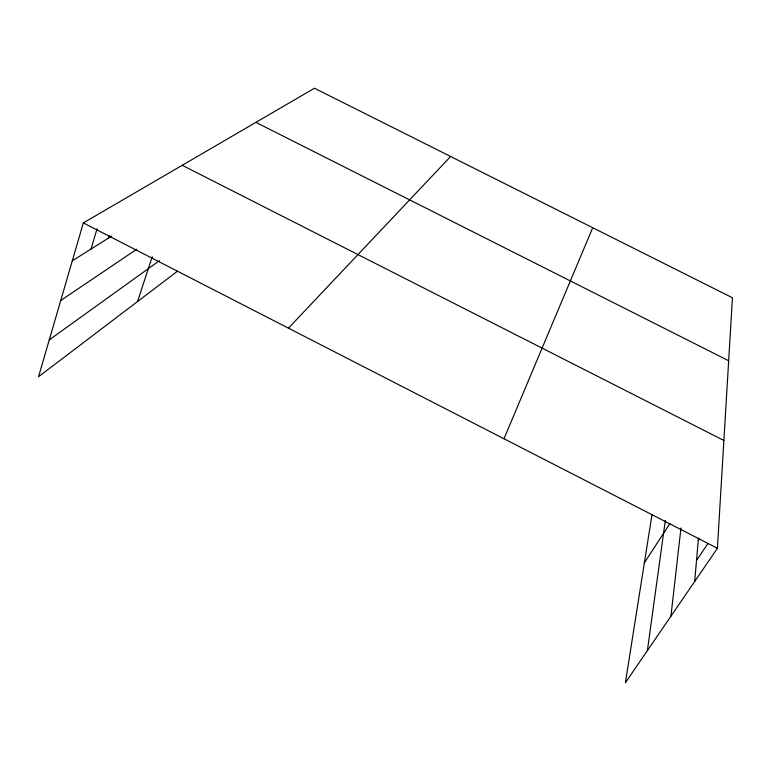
<?xml version="1.0" encoding="UTF-8"?>
<svg xmlns="http://www.w3.org/2000/svg" width="771" height="771" viewBox="0 0 771 771"><rect width="100%" height="100%" fill="white"/><g stroke="black" fill="none" stroke-linecap="round" stroke-linejoin="round"><path stroke-width="1.16" d="M651.996 514.643L625.387 682.759L717.406 548.268L732.45 297.77L314.462 88.241L83.326 222.906L38.55 376.72L177.523 271.17M694.671 581.488L698.478 538.081M670.924 616.202L680.976 527.971M647.389 650.608L665.315 520.464M91.026 249.062L97.059 228.833M108.778 237.902L109.472 235.637M137.546 301.528L152.234 256.733M503.993 438.757L592.716 227.724M644.373 562.811L669.864 523.596M698.266 540.442L699.576 538.495M696.521 560.392L707.913 543.565M288.45 328.157L450.611 156.494M49.267 339.895L159.433 260.665M60.736 300.517L136.708 249.264M72.281 260.839L111.756 236.042M255.895 122.358L728.662 360.761M182.207 165.293L723.882 440.472M83.326 222.906L717.406 548.268"/></g></svg>
